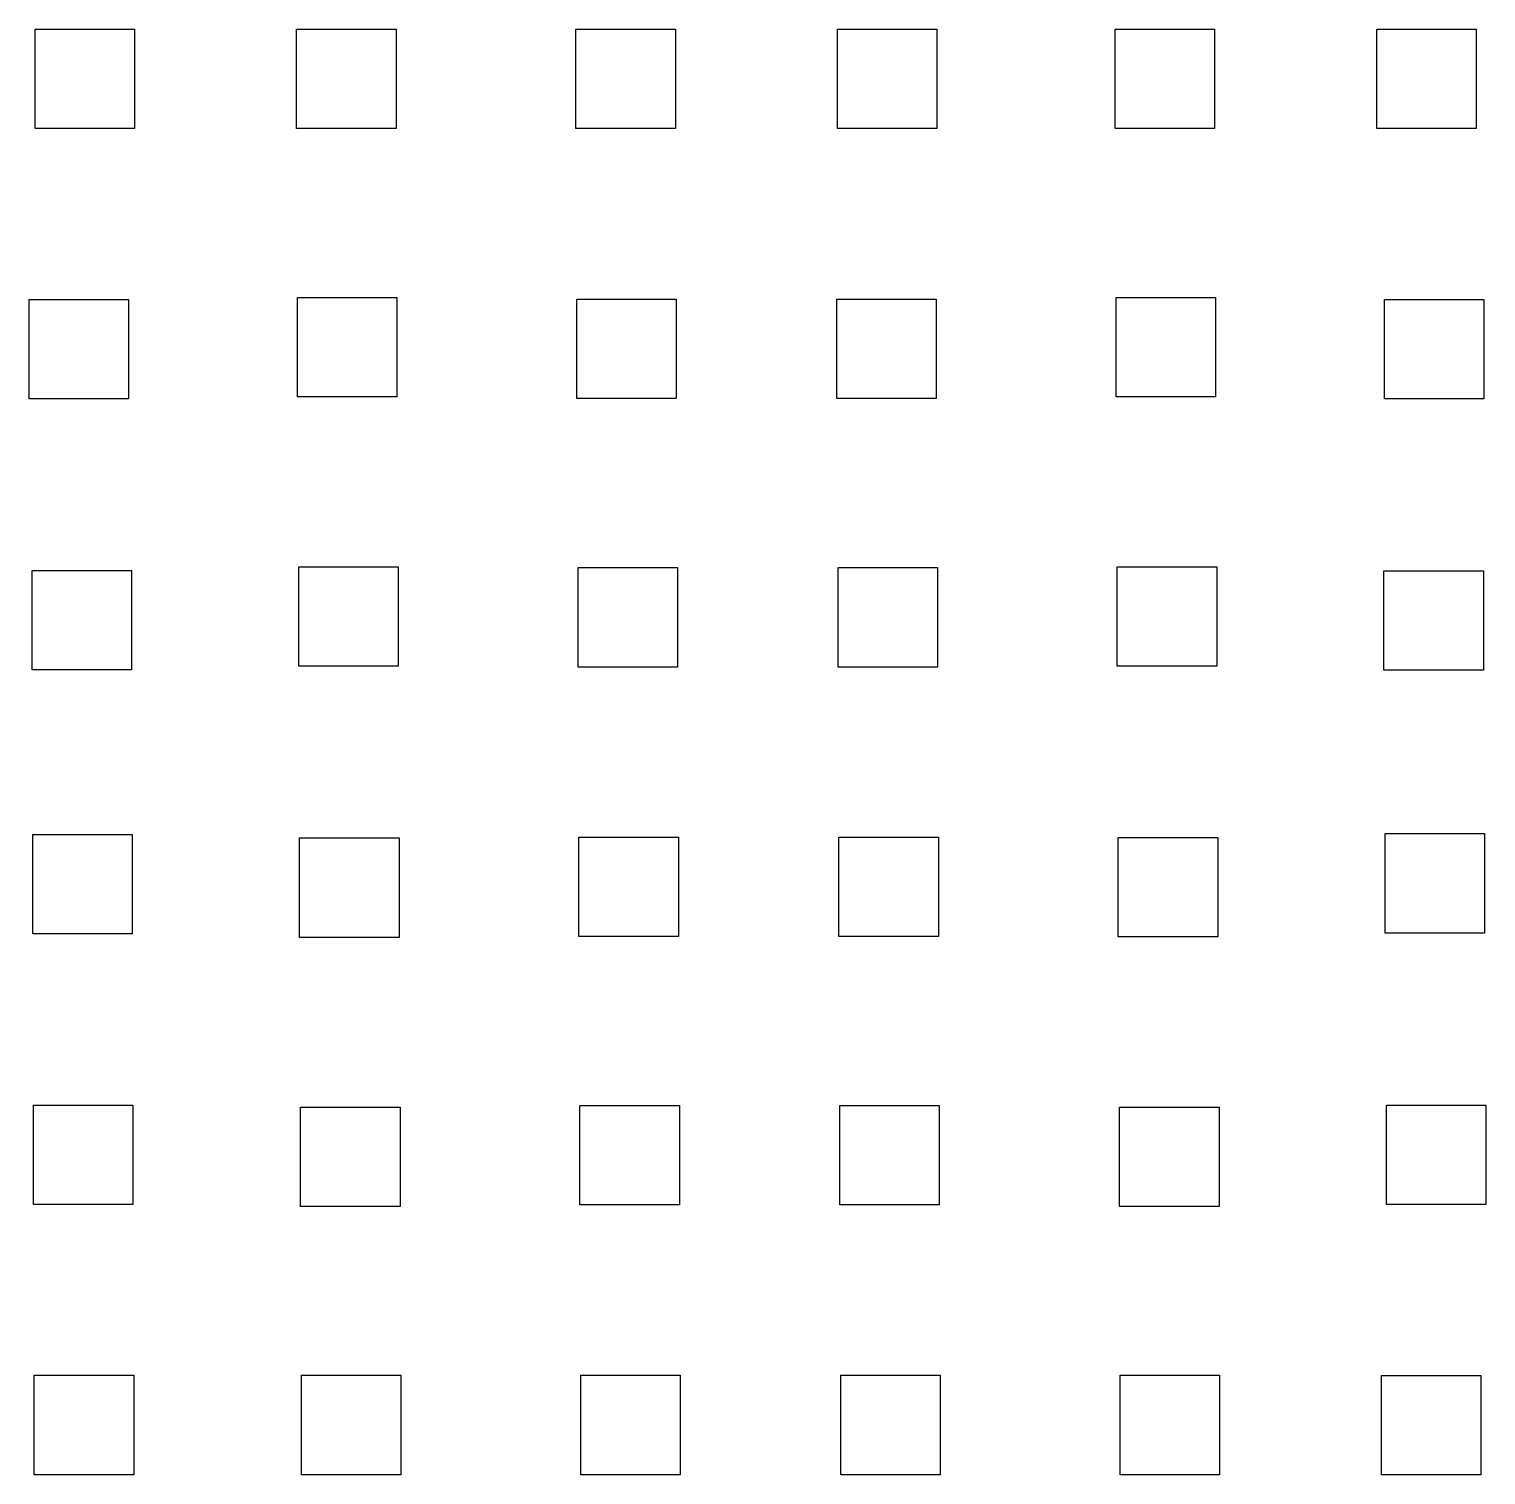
# Model space of a CAD drawing. Header units: millimetres. Extents: x -114 to 123, y -120 to 116.
import ezdxf

# ---------------------------------------------------------------- set-up
doc = ezdxf.new("R2010")
doc.units = ezdxf.units.MM

msp = doc.modelspace()

# ---------------------------------------------------------------- linework, layer by layer
for points in [[(-113.32465, 115.54535), (-97.12465, 115.54535), (-97.12465, 99.34535), (-113.32465, 99.34535)], [(-70.72515, 99.34535), (-70.72515, 115.54535), (-54.52515, 115.54535), (-54.52515, 99.34535)], [(-25.21425, 115.54535), (-9.01425, 115.54535), (-9.01425, 99.34535), (-25.21425, 99.34535)], [(17.38525, 115.54535), (33.58525, 115.54535), (33.58525, 99.34535), (17.38525, 99.34535)], [(62.64955, 99.34535), (62.64955, 115.54535), (78.84955, 115.54535), (78.84955, 99.34535)], [(105.24905, 115.54535), (121.44905, 115.54535), (121.44905, 99.34535), (105.24905, 99.34535)], [(-114.30175, 55.32285), (-114.30175, 71.52285), (-98.10175, 71.52285), (-98.10175, 55.32285)], [(-70.57515, 55.64535), (-70.57515, 71.84535), (-54.37515, 71.84535), (-54.37515, 55.64535)], [(-25.06425, 55.37865), (-25.06425, 71.57865), (-8.86425, 71.57865), (-8.86425, 55.37865)], [(17.28865, 55.37865), (17.28865, 71.57865), (33.48865, 71.57865), (33.48865, 55.37865)], [(62.79955, 55.64225), (62.79955, 71.84225), (78.99955, 71.84225), (78.99955, 55.64225)], [(106.52615, 55.31545), (106.52615, 71.51545), (122.72615, 71.51545), (122.72615, 55.31545)], [(-113.81615, 11.17305), (-113.81615, 27.37305), (-97.61615, 27.37305), (-97.61615, 11.17305)], [(-70.37515, 11.74045), (-70.37515, 27.94045), (-54.17515, 27.94045), (-54.17515, 11.74045)], [(-24.86925, 11.61165), (-24.86925, 27.81165), (-8.66925, 27.81165), (-8.66925, 11.61165)], [(17.48865, 11.61165), (17.48865, 27.81165), (33.68865, 27.81165), (33.68865, 11.61165)], [(62.99455, 11.74045), (62.99455, 27.94045), (79.19455, 27.94045), (79.19455, 11.74045)], [(106.44065, 11.11865), (106.44065, 27.31865), (122.64065, 27.31865), (122.64065, 11.11865)], [(-113.71565, -15.64775), (-97.51565, -15.64775), (-97.51565, -31.84775), (-113.71565, -31.84775)], [(-70.22515, -32.42005), (-70.22515, -16.22005), (-54.02515, -16.22005), (-54.02515, -32.42005)], [(-24.71545, -16.09125), (-8.51545, -16.09125), (-8.51545, -32.29125), (-24.71545, -32.29125)], [(17.63745, -16.09125), (33.83745, -16.09125), (33.83745, -32.29125), (17.63745, -32.29125)], [(63.14955, -32.33745), (63.14955, -16.13745), (79.34955, -16.13745), (79.34955, -32.33745)], [(106.64015, -15.52055), (122.84015, -15.52055), (122.84015, -31.72055), (106.64015, -31.72055)], [(-113.61525, -75.94785), (-113.61525, -59.74785), (-97.41525, -59.74785), (-97.41525, -75.94785)], [(-70.07515, -76.27495), (-70.07515, -60.07495), (-53.87515, -60.07495), (-53.87515, -76.27495)], [(-24.56425, -76.00825), (-24.56425, -59.80825), (-8.36425, -59.80825), (-8.36425, -76.00825)], [(17.78865, -76.00825), (17.78865, -59.80825), (33.98865, -59.80825), (33.98865, -76.00825)], [(63.37535, -76.27495), (63.37535, -60.07495), (79.57535, -60.07495), (79.57535, -76.27495)], [(106.83965, -75.94605), (106.83965, -59.74605), (123.03965, -59.74605), (123.03965, -75.94605)], [(-113.46525, -119.97495), (-113.46525, -103.77495), (-97.26525, -103.77495), (-97.26525, -119.97495)], [(-69.92515, -119.97495), (-69.92515, -103.77495), (-53.72515, -103.77495), (-53.72515, -119.97495)], [(-24.41425, -119.96995), (-24.41425, -103.76995), (-8.21425, -103.76995), (-8.21425, -119.96995)], [(17.93865, -119.97495), (17.93865, -103.77495), (34.13865, -103.77495), (34.13865, -119.97495)], [(63.44945, -119.97495), (63.44945, -103.77495), (79.64945, -103.77495), (79.64945, -119.97495)], [(106.03065, -119.99315), (106.03065, -103.79315), (122.23065, -103.79315), (122.23065, -119.99315)]]:
    msp.add_lwpolyline(points, close=True)

doc.saveas('drawing.dxf')
